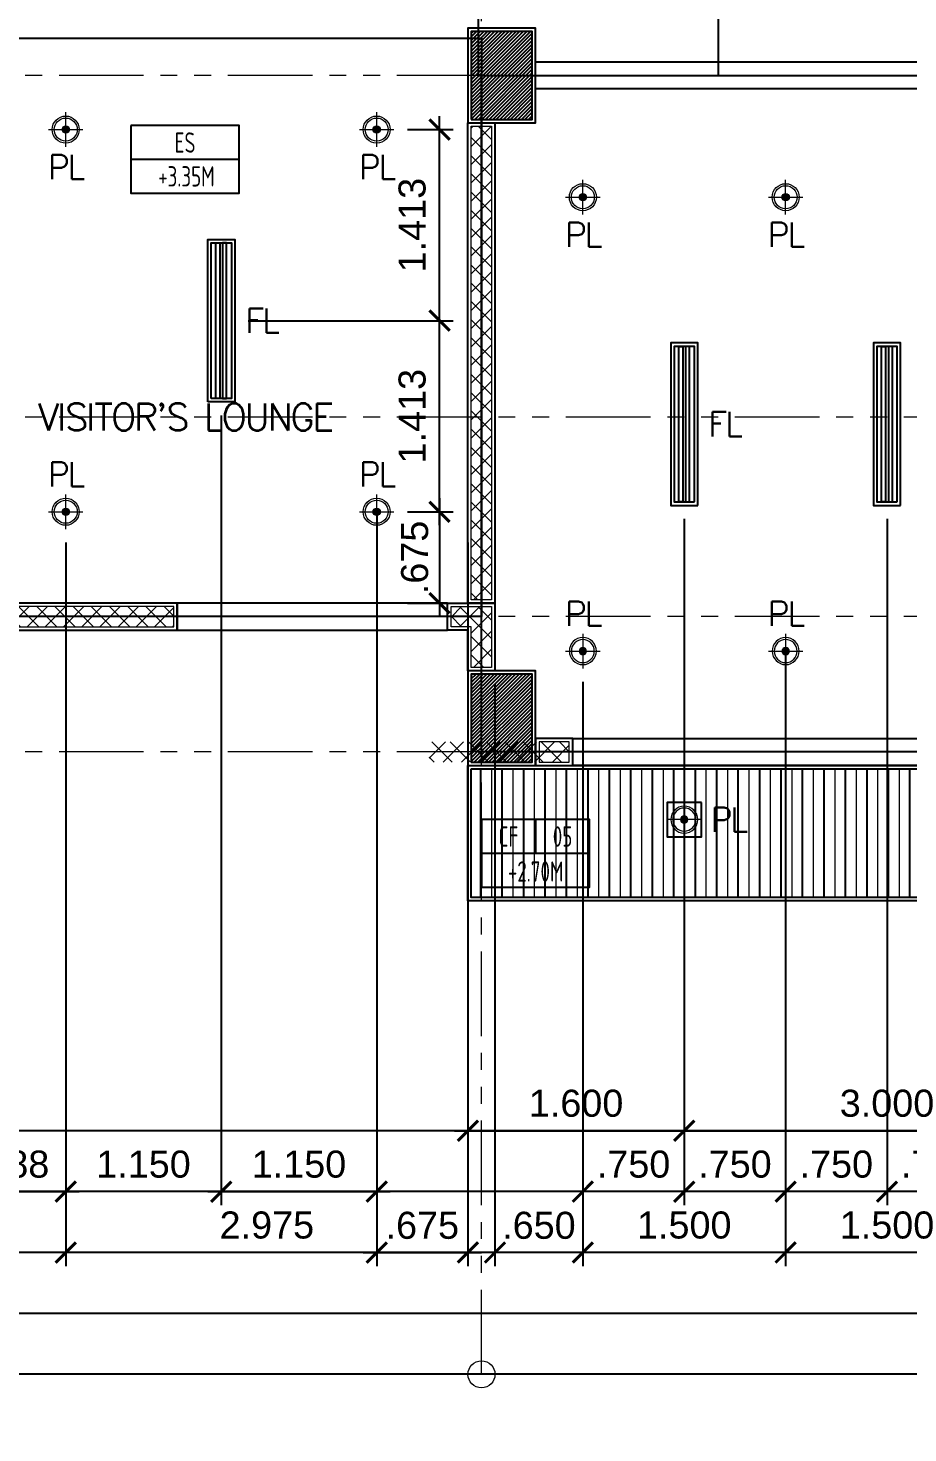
# Model space of a CAD drawing. Header units: metres. Extents: x -12400 to 1, y 0 to 106422.
# Drawn here: x -12114.47 to -12107.96, y 106331.7 to 106342.09 of the extents above; entities that cross this region are included whole.
import ezdxf
from ezdxf.enums import TextEntityAlignment as Align

# ---------------------------------------------------------------- set-up
doc = ezdxf.new("R2010")
doc.units = ezdxf.units.M
doc.header["$PDMODE"] = 35
doc.linetypes.add('PHANTOM2', pattern=[1.25, 0.625, -0.125, 0.125, -0.125, 0.125, -0.125])
for name, color, linetype, lineweight in [('A-DIM-100', 8, 'Continuous', 0), ('DIM 001', 251, 'Continuous', 13), ('FURN', 8, 'Continuous', 5), ('HATCH', 250, 'Continuous', 5), ('LAYOUT', 1, 'Continuous', 20), ('LF 001', 51, 'Continuous', 20)]:
    doc.layers.add(name, color=color, linetype=linetype, lineweight=lineweight)
for name, color, linetype in [('C-SCHED', 1, 'Continuous'), ('E_FIX_LIGHT1', 2, 'Continuous'), ('lighting', 1, 'Continuous'), ('stone', 15, 'Continuous'), ('txt', 2, 'Continuous'), ('WALL', 7, 'Continuous')]:
    doc.layers.add(name, color=color, linetype=linetype)
doc.layers.add('GUIDELINES', color=206, linetype='Continuous', plot=False)
doc.styles.add('architxt', font='architxt.shx', dxfattribs={"width": 0.8})
doc.styles.add('DIMTXT-100', font='arial.ttf')
doc.styles.add('swis721', font='swiss.ttf')
doc.styles.add('T.25', font='romans.shx', dxfattribs={"height": 0.2})
doc.dimstyles.new('D-100', dxfattribs={"dimtxt": 0.2, "dimasz": 0.15, "dimexe": 0.1, "dimexo": 0.1, "dimgap": 0.1, "dimtad": 1, "dimdec": 3, "dimzin": 4, "dimdsep": 46, "dimtxsty": 'DIMTXT-100', "dimblk": 'ARCHTICK', "dimcen": 0.2, "dimdle": 0.1, "dimclrd": 8, "dimclre": 8, "dimclrt": 2, "dimadec": 0, "dimazin": 1, "dimtfac": 1, "dimtdec": 3, "dimtofl": 0, "dimtmove": 2, "dimatfit": 3, "dimfxl": 1, "dimarcsym": 0})
doc.dimstyles.new('DIM 200', dxfattribs={"dimtxt": 200, "dimasz": 1, "dimexe": 0, "dimexo": 40, "dimgap": 50, "dimtad": 1, "dimtoh": 1, "dimdec": 0, "dimlfac": 2, "dimtxsty": 'swis721', "dimblk": 'CIR', "dimcen": 0, "dimclrd": 155, "dimclre": 155, "dimclrt": 4, "dimadec": 0, "dimazin": 0, "dimtfac": 1, "dimtdec": 0, "dimtix": 1, "dimtmove": 1, "dimatfit": 3, "dimldrblk": 'CIR', "dimfxl": 0, "dimarcsym": 0})

# ---------------------------------------------------------------- blocks, each defined once
blk = doc.blocks.new('CIR')
at = {"color": 4}
blk.add_circle((0, 0), 50, dxfattribs=at)
blk = doc.blocks.new('A$C1B753C5A')
at = {"layer": 'WALL'}
h = blk.add_hatch(dxfattribs=at)
h.set_pattern_fill('ANSI31', color=250, scale=0.15)
h.set_pattern_definition([(45, (-1494.388102653662, 303.0677240852394), (-0.01325825214724777, 0.01325825214724777), [])])
h.paths.add_polyline_path([(0.4750000000001364, 0.6749999999999545), (0.02500000000009089, 0.6749999999999545), (0.02500000000009095, 0.02499999999997721), (0.4750000000001364, 0.02499999999997721)])
at = {"color": 7}
blk.add_lwpolyline([(0, 0), (0.5000000000002274, 0), (0.5000000000002274, 0.6999999999999318), (0, 0.6999999999999318)], close=True, dxfattribs=at)
at = {"layer": 'stone', "color": 5}
blk.add_lwpolyline([(0.02500000000009095, 0.02499999999997726), (0.4750000000001364, 0.02499999999997726), (0.4750000000001364, 0.6749999999999545), (0.02500000000009095, 0.6749999999999545)], close=True, dxfattribs=at)
blk = doc.blocks.new('COLUMNS2F')
for p in [(-12146.05441529414, 106330.3999565114), (-12146.05441529414, 106325.6499565114)]:
    blk.add_blockref('A$C1B753C5A', p)
blk = doc.blocks.new('*U1967')
at = {"layer": 'HATCH'}
h = blk.add_hatch(dxfattribs=at)
h.set_pattern_fill('ANSI37', color=256, scale=0.03, angle=-180)
h.set_pattern_definition([(225, (2.462500000018339, 0), (0.06735192090801863, -0.06735192090801868), []), (314.9999999999999, (2.462500000018339, 0), (0.06735192090801868, 0.06735192090801861), [])])
h.paths.add_polyline_path([(0.02500000000873115, 0.1749999999883585), (0.02500000000873115, 0.02499999999417923), (3.525000000023796, 0.02499999999417923), (3.525000000023796, 0.1749999999883585)])
blk.add_lwpolyline([(0, 0.1999999999825377), (0, 0), (3.550000000017975, 0), (3.550000000017975, 0.1999999999825377)], close=True)
blk.add_lwpolyline([(0.02500000000873115, 0.1749999999883585), (0.02500000000873115, 0.02499999999417923), (3.525000000023796, 0.02499999999417923), (3.525000000023796, 0.1749999999883585)], close=True, dxfattribs=at)
blk = doc.blocks.new('*U1968')
at = {"layer": 'HATCH'}
h = blk.add_hatch(dxfattribs=at)
h.set_pattern_fill('ANSI37', color=256, scale=0.03, angle=-180)
h.set_pattern_definition([(225, (0.3124999999343305, 0), (0.06735192090801863, -0.06735192090801868), []), (314.9999999999999, (0.3124999999343305, 0), (0.06735192090801868, 0.06735192090801861), [])])
h.paths.add_polyline_path([(0.02500000000873115, 0.1749999999883585), (0.02500000000873115, 0.02499999999417923), (1.374999999939787, 0.02499999999417923), (1.374999999939787, 0.1749999999883585)])
blk.add_lwpolyline([(0, 0.1999999999825377), (0, 0), (1.399999999933967, 0), (1.399999999933967, 0.1999999999825377)], close=True)
blk.add_lwpolyline([(0.02500000000873115, 0.1749999999883585), (0.02500000000873115, 0.02499999999417923), (1.374999999939787, 0.02499999999417923), (1.374999999939787, 0.1749999999883585)], close=True, dxfattribs=at)
blk = doc.blocks.new('*U1962')
at = {"layer": 'HATCH'}
h = blk.add_hatch(dxfattribs=at)
h.set_pattern_fill('ANSI37', color=256, scale=0.03, angle=-180)
h.set_pattern_definition([(225, (-0.8132692456248353, 0), (0.06735192090801863, -0.06735192090801868), []), (314.9999999999999, (-0.8132692456248353, 0), (0.06735192090801868, 0.06735192090801861), [])])
h.paths.add_polyline_path([(-0.7882692456161041, 0.1749999999883585), (-0.7882692456161041, 0.02499999999417923), (0.2492307543806217, 0.02499999999417923), (0.2492307543806217, 0.1749999999883585)])
blk.add_lwpolyline([(0, 0.1999999999825377), (0, 0), (0.2742307543748009, 0), (0.2742307543748009, 0.1999999999825377)], close=True)
blk.add_lwpolyline([(0.02500000000873115, 0.1749999999883585), (0.02500000000873115, 0.02499999999417923), (0.2492307543806217, 0.02499999999417923), (0.2492307543806217, 0.1749999999883585)], close=True, dxfattribs=at)
blk = doc.blocks.new('A$C68b8fe4d')
at = {"layer": 'HATCH'}
h = blk.add_hatch(dxfattribs=at)
h.set_pattern_fill('ANSI37', color=256, scale=0.03)
h.set_pattern_definition([(45, (12161.35441529413, -106386.5702236537), (-0.06735192090801866, 0.06735192090801866), []), (135, (12161.35441529413, -106386.5702236537), (-0.06735192090801866, -0.06735192090801864), [])])
h.paths.add_polyline_path([(17.87499999993452, 2.024999999994179), (17.87499999993452, 2.17500000000291), (18.17500000000109, 2.175000000119326), (18.17500000000109, 1.724999999991269), (18.02499999998872, 1.724999999991269), (18.02499999998872, 2.025000000110595)])
at = {"color": 1}
for points in [[(18.5, 6.200000000011642), (22.35000000000036, 6.200000000011642), (22.35000000000036, 6.000000000029104), (18.5, 6.000000000029104)], [(17.84999999994034, 2.19999999999709), (15.84999999998945, 2.19999999999709), (15.84999999998945, 2.000000000043656), (17.84999999994034, 2.000000000043656)], [(18.77499999931206, 1.19999999999709), (21.97500000001128, 1.19999999999709), (21.97500000001128, 1.000000000014552), (18.77499999931206, 1.000000000014552)]]:
    blk.add_lwpolyline(points, close=True, dxfattribs=at)
blk.add_lwpolyline([(17.84999999994034, 2), (17.84999999994034, 2.19999999999709), (18.19999999999527, 2.200000000113505), (18.19999999999527, 1.69999999999709), (17.99999999999454, 1.69999999999709), (17.99999999999454, 2.000000000116415)], close=True)
at = {"layer": 'GUIDELINES'}
for points in [[(1.100000000000364, 19.59999999999127), (10.10000000000036, 19.59999999999127), (10.10000000000036, 18.89999999999418), (18.10000000000036, 18.89999999999418), (18.10000000000036, 19.59999999999127), (27.10000000000036, 19.59999999999127), (27.10000000000036, 1.099999999991269), (18.10000000000036, 1.099999999991269), (18.10000000000036, 2.100000000107684), (10.10000000000036, 2.100000000107684), (10.10000000000036, 1.099999999991269), (1.100000000000364, 1.099999999991269)], [(27.10000000000036, 10.62499999998545), (18.07500000000073, 10.62499999998545), (18.07500000000073, 6.099999999991269), (27.10000000000036, 6.099999999991269)], [(18.10000000000036, 2.100000000107684), (12.97500000002037, 2.100000000107684), (12.97500000002037, 6.374999999985448), (18.10000000000036, 6.374999999985448)], [(18.10000000000036, 6.099999999991269), (27.10000000000036, 6.099999999991269), (27.10000000000036, 1.099999999991269), (18.10000000000036, 1.099999999991269)]]:
    blk.add_lwpolyline(points, close=True, dxfattribs=at)
blk.add_lwpolyline([(19.85000000000036, 10.62499999998545), (19.85000000000036, 6.099999999991269)], dxfattribs=at)
at = {"layer": 'HATCH'}
blk.add_lwpolyline([(17.87499999993452, 2.024999999994179), (17.87499999993452, 2.17500000000291), (18.17500000000109, 2.175000000119326), (18.17500000000109, 1.724999999991269), (18.02499999998872, 1.724999999991269), (18.02499999998872, 2.025000000110595)], close=True, dxfattribs=at)
for name, p in [('COLUMNS2F', (12164.05441529414, -106324.6499565114)), ('*U1962', (18.50076924493806, 1.000000000014552))]:
    blk.add_blockref(name, p)
at = {"xscale": -1, "rotation": 270}
blk.add_blockref('*U1967', (18.00000000000909, 2.200000000113505), dxfattribs=at)
at = {"rotation": 180}
blk.add_blockref('*U1968', (15.84999999998945, 2.200000000026193), dxfattribs=at)
blk = doc.blocks.new('L1')
at = {"layer": 'LF 001', "lineweight": 20, "ltscale": 1500}
h = blk.add_hatch(color=256, dxfattribs=at)
edge = h.paths.add_edge_path()
edge.add_arc((1.13686837721616e-13, -1.13686837721616e-13), 0.0318958546358772, 0, 360)
at = {"layer": 'LF 001', "color": 76, "lineweight": 18, "ltscale": 1500}
for points in [[(1.13686837721616e-13, 0.1499999999997499), (1.13686837721616e-13, -0.1500000000000909)], [(-0.1499999999999773, -1.13686837721616e-13), (0.1500000000000909, -1.13686837721616e-13)]]:
    blk.add_lwpolyline(points, dxfattribs=at)
at = {"layer": 'LF 001', "ltscale": 1500}
blk.add_lwpolyline([(-0.09999999999990905, -1.13686837721616e-13, -1), (0.1000000000000227, -1.13686837721616e-13, -1)], format="xyb", close=True, dxfattribs=at)
at = {"layer": 'LF 001', "lineweight": 20, "ltscale": 1500}
blk.add_circle((1.13686837721616e-13, -1.13686837721616e-13), 0.0318958546358772, dxfattribs=at)
blk = doc.blocks.new('LO')
at = {"layer": 'LAYOUT', "xscale": 1000, "yscale": 1000, "zscale": 1000}
blk.add_blockref('L1', (0, 0), dxfattribs=at)
blk = doc.blocks.new('*U1960')
at = {"layer": 'LF 001', "ltscale": 1500}
blk.add_circle((0, -3.995415109869782e-14), 0.0998520709958535, dxfattribs=at)
at = {"layer": 'lighting', "xscale": 0.0008492979043710491, "yscale": 0.0008492979043710491, "zscale": 0.0008492979043710491}
blk.add_blockref('LO', (0, -3.995415109869782e-14), dxfattribs=at)
blk = doc.blocks.new('LEDPENDANTLT')
at = {"color": 1}
for points in [[(0, 0.1999999999970896), (1.200000000000728, 0.1999999999970896), (1.200000000000728, 0), (0, 0)], [(0.02499999999417923, 0.1750000000029104), (1.175000000006548, 0.1750000000029104), (1.175000000006548, 0.02499999999417923), (0.02499999999417923, 0.02499999999417923)]]:
    blk.add_lwpolyline(points, close=True, dxfattribs=at)
at = {"color": 2}
for points in [[(1.174999999995634, 0.1100000000005821), (0.02499999999417923, 0.1100000000005821), (0.02499999999417923, 0.1399999999994179), (1.174999999995634, 0.1399999999994179)], [(1.174999999995634, 0.09000000001105946), (0.02499999999417923, 0.09000000001105946), (0.02499999999417923, 0.06000000001222361), (1.174999999995634, 0.06000000001222361)]]:
    blk.add_lwpolyline(points, close=True, dxfattribs=at)
blk = doc.blocks.new('A$Cf8c814ff')
h = blk.add_hatch()
h.set_pattern_fill('ANSI31', color=8, scale=0.05, angle=45)
h.set_pattern_definition([(90, (12129.21296792572, -106290.2629166175), (-0.15875, 0), [])])
h.paths.add_polyline_path([(18.02499999999418, 0.9749999999912689), (27.18964466094076, 0.9749999999767169), (28.13964466095422, 0.02499999997962732), (18.02499999999418, 0.02499999997962732)])
at = {"color": 1}
blk.add_lwpolyline([(18, 0.9999999999854481), (27.19999999999709, 0.9999999999708962), (28.20000000000073, -1.455191522836685e-11), (18, -1.455191522836685e-11), (18, 0.9999999999854481)], dxfattribs=at)
at = {"color": 8}
for points in [[(18.02499999999418, 0.9750000000058208), (27.18964466094076, 0.9749999999912689), (28.13964466095422, 0.02499999999417923), (18.02499999999418, 0.02499999999417923)], [(18.02499999999418, 0.9749999999912689), (27.18964466094076, 0.9749999999767169), (28.13964466095422, 0.02499999997962732), (18.02499999999418, 0.02499999997962732)]]:
    blk.add_lwpolyline(points, close=True, dxfattribs=at)
at = {"color": 1}
blk.add_lwpolyline([(19.72739468565487, 0.7273946856148541), (19.47260531434222, 0.727394685629406), (19.47260531434222, 0.4726053143385798), (19.72739468565487, 0.4726053143240279)], close=True, dxfattribs=at)
at = {"rotation": 90}
blk.add_blockref('LEDPENDANTLT', (16.27500000000327, 3.687500000058208), dxfattribs=at)
at = {"xscale": -1, "rotation": 270}
for p in [(19.50000000001819, 2.922596180156688), (21.00000000001819, 2.92259618017124)]:
    blk.add_blockref('LEDPENDANTLT', p, dxfattribs=at)
at = {"layer": 'E_FIX_LIGHT1', "rotation": 90}
for p in [(15.02500000000146, 5.699999999982538), (17.325000000008, 5.699999999982538), (18.84999999999491, 5.200000000040745), (20.35000000001673, 5.200000000040745), (15.02500000000146, 2.875000000043656), (17.325000000008, 2.875000000043656)]:
    blk.add_blockref('*U1960', p, dxfattribs=at)
at = {"layer": 'E_FIX_LIGHT1'}
for p, xscale, rotation in [((18.84999999999491, 1.84519236034248), -1.000000000000001, 90), ((20.35000000001673, 1.84519236034248), -1.000000000000001, 90), ((19.59999999999854, 0.5999999999767169), -1, 270)]:
    blk.add_blockref('*U1960', p, dxfattribs=dict(at, xscale=xscale, rotation=rotation))
at = {"layer": 'txt', "color": 6, "linetype": 'Continuous', "char_height": 0.18, "attachment_point": 5, "style": 'T.25'}
for s, insert in [('{\\T0.9;PL}', (15.02500000000146, 5.422605314335669)), ('{\\T0.9;PL}', (17.325000000008, 5.422605314335669)), ('{\\T0.9;PL}', (18.84999999999491, 4.922605314393877)), ('{\\T0.9;PL}', (20.35000000001673, 4.922605314393877)), ('{\\T0.9;FL}', (16.475000000004, 4.287500000049477)), ('{\\T0.9;FL}', (19.90000000001601, 3.522596180147957)), ('{\\T0.9;PL}', (15.02500000000146, 3.152394685690524)), ('{\\T0.9;PL}', (17.325000000008, 3.152394685690524)), ('{\\T0.9;PL}', (18.84999999999491, 2.122587045989349)), ('{\\T0.9;PL}', (20.35000000001673, 2.122587045989349)), ('{\\T0.9;PL}', (19.9273946856556, 0.5999999999767169))]:
    blk.add_mtext_dynamic_manual_height_columns(s, width=0.6453045245441018, gutter_width=0.001, heights=[0], dxfattribs=dict(at, insert=insert))
blk = doc.blocks.new('_ArchTick')
at = {"color": 0, "linetype": 'ByBlock', "const_width": 0.15}
blk.add_lwpolyline([(-0.5, -0.5), (0.5, 0.5)], dxfattribs=at)
blk = doc.blocks.new('*D951')
at = {"layer": 'DEFPOINTS', "color": 0, "transparency": 16777216}
for p in [(-12108.8629679257, 106337.3543371179), (-12107.3629679257, 106337.3543371179), (-12108.8629679257, 106333.0365394432)]:
    blk.add_point(p, dxfattribs=at)
at = {"layer": 'DIM 001', "color": 8, "lineweight": -2, "transparency": 16777216}
for p, q in [((-12108.8629679257, 106337.2543371179), (-12108.8629679257, 106332.9365394432)), ((-12107.3629679257, 106337.2543371179), (-12107.3629679257, 106332.9365394432)), ((-12107.2629679257, 106333.0365394432), (-12108.9629679257, 106333.0365394432))]:
    blk.add_line(p, q, dxfattribs=at)
at = {"layer": 'DIM 001', "color": 8, "lineweight": -2, "transparency": 16777216, "xscale": 0.15, "yscale": 0.15, "zscale": 0.15, "rotation": 180}
blk.add_blockref('_ArchTick', (-12108.8629679257, 106333.0365394432), dxfattribs=at)
at = {"layer": 'DIM 001', "color": 8, "lineweight": -2, "transparency": 16777216, "xscale": 0.15, "yscale": 0.15, "zscale": 0.15}
blk.add_blockref('_ArchTick', (-12107.3629679257, 106333.0365394432), dxfattribs=at)
at = {"layer": 'DIM 001', "color": 2, "transparency": 16777216, "insert": (-12108.1129679257, 106333.2386540407), "char_height": 0.2, "attachment_point": 5, "style": 'DIMTXT-100'}
blk.add_mtext('1.500', dxfattribs=at)
blk = doc.blocks.new('*D952')
at = {"layer": 'DEFPOINTS', "color": 0, "transparency": 16777216}
for p in [(-12110.36296792572, 106337.3543371179), (-12108.8629679257, 106337.3543371179), (-12110.36296792572, 106333.0365394432)]:
    blk.add_point(p, dxfattribs=at)
at = {"layer": 'DIM 001', "color": 8, "lineweight": -2, "transparency": 16777216}
for p, q in [((-12110.36296792572, 106337.2543371179), (-12110.36296792572, 106332.9365394432)), ((-12108.8629679257, 106337.2543371179), (-12108.8629679257, 106332.9365394432)), ((-12108.7629679257, 106333.0365394432), (-12110.46296792572, 106333.0365394432))]:
    blk.add_line(p, q, dxfattribs=at)
at = {"layer": 'DIM 001', "color": 8, "lineweight": -2, "transparency": 16777216, "xscale": 0.15, "yscale": 0.15, "zscale": 0.15, "rotation": 180}
blk.add_blockref('_ArchTick', (-12110.36296792572, 106333.0365394432), dxfattribs=at)
at = {"layer": 'DIM 001', "color": 8, "lineweight": -2, "transparency": 16777216, "xscale": 0.15, "yscale": 0.15, "zscale": 0.15}
blk.add_blockref('_ArchTick', (-12108.8629679257, 106333.0365394432), dxfattribs=at)
at = {"layer": 'DIM 001', "color": 2, "transparency": 16777216, "insert": (-12109.61296792571, 106333.2386540407), "char_height": 0.2, "attachment_point": 5, "style": 'DIMTXT-100'}
blk.add_mtext('1.500', dxfattribs=at)
blk = doc.blocks.new('*D1013')
at = {"layer": 'DEFPOINTS', "color": 0, "transparency": 16777216}
for p in [(-12111.01296792572, 106337.3365394432), (-12110.36296792572, 106337.3543371179), (-12111.01296792572, 106333.0365394432)]:
    blk.add_point(p, dxfattribs=at)
at = {"layer": 'DIM 001', "color": 8, "lineweight": -2, "transparency": 16777216}
for p, q in [((-12111.01296792572, 106337.2365394432), (-12111.01296792572, 106332.9365394432)), ((-12110.36296792572, 106337.2543371179), (-12110.36296792572, 106332.9365394432)), ((-12110.26296792572, 106333.0365394432), (-12111.11296792572, 106333.0365394432))]:
    blk.add_line(p, q, dxfattribs=at)
at = {"layer": 'DIM 001', "color": 8, "lineweight": -2, "transparency": 16777216, "xscale": 0.15, "yscale": 0.15, "zscale": 0.15, "rotation": 180}
blk.add_blockref('_ArchTick', (-12111.01296792572, 106333.0365394432), dxfattribs=at)
at = {"layer": 'DIM 001', "color": 8, "lineweight": -2, "transparency": 16777216, "xscale": 0.15, "yscale": 0.15, "zscale": 0.15}
blk.add_blockref('_ArchTick', (-12110.36296792572, 106333.0365394432), dxfattribs=at)
at = {"layer": 'DIM 001', "color": 2, "transparency": 16777216, "insert": (-12110.68796792572, 106333.2365394432), "char_height": 0.2, "attachment_point": 5, "style": 'DIMTXT-100'}
blk.add_mtext('.650', dxfattribs=at)
blk = doc.blocks.new('*D959')
at = {"layer": 'DEFPOINTS', "color": 0, "transparency": 16777216}
for p in [(-12108.1129679257, 106338.5591356234), (-12107.3629679257, 106337.6091264892), (-12108.1129679257, 106333.4865394432)]:
    blk.add_point(p, dxfattribs=at)
at = {"layer": 'DIM 001', "color": 8, "lineweight": -2, "transparency": 16777216}
for p, q in [((-12108.1129679257, 106338.4591356234), (-12108.1129679257, 106333.3865394432)), ((-12107.3629679257, 106337.5091264892), (-12107.3629679257, 106333.3865394432)), ((-12107.2629679257, 106333.4865394432), (-12108.2129679257, 106333.4865394432))]:
    blk.add_line(p, q, dxfattribs=at)
at = {"layer": 'DIM 001', "color": 8, "lineweight": -2, "transparency": 16777216, "xscale": 0.15, "yscale": 0.15, "zscale": 0.15, "rotation": 180}
blk.add_blockref('_ArchTick', (-12108.1129679257, 106333.4865394432), dxfattribs=at)
at = {"layer": 'DIM 001', "color": 8, "lineweight": -2, "transparency": 16777216, "xscale": 0.15, "yscale": 0.15, "zscale": 0.15}
blk.add_blockref('_ArchTick', (-12107.3629679257, 106333.4865394432), dxfattribs=at)
at = {"layer": 'DIM 001', "color": 2, "transparency": 16777216, "insert": (-12107.7379679257, 106333.6886540407), "char_height": 0.2, "attachment_point": 5, "style": 'DIMTXT-100'}
blk.add_mtext('.750', dxfattribs=at)
blk = doc.blocks.new('*D960')
at = {"layer": 'DEFPOINTS', "color": 0, "transparency": 16777216}
for p in [(-12108.1129679257, 106338.5591356234), (-12108.8629679257, 106337.3543371179), (-12108.8629679257, 106333.4865394432)]:
    blk.add_point(p, dxfattribs=at)
at = {"layer": 'DIM 001', "color": 8, "lineweight": -2, "transparency": 16777216}
for p, q in [((-12108.1129679257, 106338.4591356234), (-12108.1129679257, 106333.3865394432)), ((-12108.8629679257, 106337.2543371179), (-12108.8629679257, 106333.3865394432)), ((-12108.0129679257, 106333.4865394432), (-12108.9629679257, 106333.4865394432))]:
    blk.add_line(p, q, dxfattribs=at)
at = {"layer": 'DIM 001', "color": 8, "lineweight": -2, "transparency": 16777216, "xscale": 0.15, "yscale": 0.15, "zscale": 0.15, "rotation": 180}
blk.add_blockref('_ArchTick', (-12108.8629679257, 106333.4865394432), dxfattribs=at)
at = {"layer": 'DIM 001', "color": 8, "lineweight": -2, "transparency": 16777216, "xscale": 0.15, "yscale": 0.15, "zscale": 0.15}
blk.add_blockref('_ArchTick', (-12108.1129679257, 106333.4865394432), dxfattribs=at)
at = {"layer": 'DIM 001', "color": 2, "transparency": 16777216, "insert": (-12108.4879679257, 106333.6886540407), "char_height": 0.2, "attachment_point": 5, "style": 'DIMTXT-100'}
blk.add_mtext('.750', dxfattribs=at)
blk = doc.blocks.new('*D961')
at = {"layer": 'DEFPOINTS', "color": 0, "transparency": 16777216}
for p in [(-12109.6129679257, 106338.5591356234), (-12108.8629679257, 106337.6091264892), (-12109.6129679257, 106333.4865394432)]:
    blk.add_point(p, dxfattribs=at)
at = {"layer": 'DIM 001', "color": 8, "lineweight": -2, "transparency": 16777216}
for p, q in [((-12109.6129679257, 106338.4591356234), (-12109.6129679257, 106333.3865394432)), ((-12108.8629679257, 106337.5091264892), (-12108.8629679257, 106333.3865394432)), ((-12108.7629679257, 106333.4865394432), (-12109.7129679257, 106333.4865394432))]:
    blk.add_line(p, q, dxfattribs=at)
at = {"layer": 'DIM 001', "color": 8, "lineweight": -2, "transparency": 16777216, "xscale": 0.15, "yscale": 0.15, "zscale": 0.15, "rotation": 180}
blk.add_blockref('_ArchTick', (-12109.6129679257, 106333.4865394432), dxfattribs=at)
at = {"layer": 'DIM 001', "color": 8, "lineweight": -2, "transparency": 16777216, "xscale": 0.15, "yscale": 0.15, "zscale": 0.15}
blk.add_blockref('_ArchTick', (-12108.8629679257, 106333.4865394432), dxfattribs=at)
at = {"layer": 'DIM 001', "color": 2, "transparency": 16777216, "insert": (-12109.2379679257, 106333.6886540407), "char_height": 0.2, "attachment_point": 5, "style": 'DIMTXT-100'}
blk.add_mtext('.750', dxfattribs=at)
blk = doc.blocks.new('*D962')
at = {"layer": 'DEFPOINTS', "color": 0, "transparency": 16777216}
for p in [(-12109.6129679257, 106338.5591356234), (-12110.3629679257, 106337.3543371179), (-12110.3629679257, 106333.4865394432)]:
    blk.add_point(p, dxfattribs=at)
at = {"layer": 'DIM 001', "color": 8, "lineweight": -2, "transparency": 16777216}
for p, q in [((-12109.6129679257, 106338.4591356234), (-12109.6129679257, 106333.3865394432)), ((-12110.3629679257, 106337.2543371179), (-12110.3629679257, 106333.3865394432)), ((-12109.5129679257, 106333.4865394432), (-12110.4629679257, 106333.4865394432))]:
    blk.add_line(p, q, dxfattribs=at)
at = {"layer": 'DIM 001', "color": 8, "lineweight": -2, "transparency": 16777216, "xscale": 0.15, "yscale": 0.15, "zscale": 0.15, "rotation": 180}
blk.add_blockref('_ArchTick', (-12110.3629679257, 106333.4865394432), dxfattribs=at)
at = {"layer": 'DIM 001', "color": 8, "lineweight": -2, "transparency": 16777216, "xscale": 0.15, "yscale": 0.15, "zscale": 0.15}
blk.add_blockref('_ArchTick', (-12109.6129679257, 106333.4865394432), dxfattribs=at)
at = {"layer": 'DIM 001', "color": 2, "transparency": 16777216, "insert": (-12109.9879679257, 106333.6886540407), "char_height": 0.2, "attachment_point": 5, "style": 'DIMTXT-100'}
blk.add_mtext('.750', dxfattribs=at)
blk = doc.blocks.new('*D963')
at = {"layer": 'DEFPOINTS', "color": 0, "transparency": 16777216}
for p in [(-12111.88796792571, 106338.3841447576), (-12111.21296792571, 106338.3841447576), (-12111.21296792571, 106333.0365394432)]:
    blk.add_point(p, dxfattribs=at)
at = {"layer": 'DIM 001', "color": 8, "lineweight": -2, "transparency": 16777216}
for p, q in [((-12111.88796792571, 106338.2841447576), (-12111.88796792571, 106332.9365394432)), ((-12111.21296792571, 106338.2841447576), (-12111.21296792571, 106332.9365394432)), ((-12111.98796792571, 106333.0365394432), (-12111.11296792571, 106333.0365394432))]:
    blk.add_line(p, q, dxfattribs=at)
at = {"layer": 'DIM 001', "color": 8, "lineweight": -2, "transparency": 16777216, "xscale": 0.15, "yscale": 0.15, "zscale": 0.15, "rotation": 180}
blk.add_blockref('_ArchTick', (-12111.88796792571, 106333.0365394432), dxfattribs=at)
at = {"layer": 'DIM 001', "color": 8, "lineweight": -2, "transparency": 16777216, "xscale": 0.15, "yscale": 0.15, "zscale": 0.15}
blk.add_blockref('_ArchTick', (-12111.21296792571, 106333.0365394432), dxfattribs=at)
at = {"layer": 'DIM 001', "color": 2, "transparency": 16777216, "insert": (-12111.55046792571, 106333.2365394432), "char_height": 0.2, "attachment_point": 5, "style": 'DIMTXT-100'}
blk.add_mtext('.675', dxfattribs=at)
blk = doc.blocks.new('*D1014')
at = {"layer": 'DEFPOINTS', "color": 0, "transparency": 16777216}
for p in [(-12114.18796792571, 106338.3841447576), (-12111.21296792571, 106338.3841447576), (-12114.18796792571, 106333.0365394432)]:
    blk.add_point(p, dxfattribs=at)
at = {"layer": 'DIM 001', "color": 8, "lineweight": -2, "transparency": 16777216}
for p, q in [((-12114.18796792571, 106338.2841447576), (-12114.18796792571, 106332.9365394432)), ((-12111.21296792571, 106338.2841447576), (-12111.21296792571, 106332.9365394432)), ((-12111.11296792571, 106333.0365394432), (-12114.28796792571, 106333.0365394432))]:
    blk.add_line(p, q, dxfattribs=at)
at = {"layer": 'DIM 001', "color": 8, "lineweight": -2, "transparency": 16777216, "xscale": 0.15, "yscale": 0.15, "zscale": 0.15, "rotation": 180}
blk.add_blockref('_ArchTick', (-12114.18796792571, 106333.0365394432), dxfattribs=at)
at = {"layer": 'DIM 001', "color": 8, "lineweight": -2, "transparency": 16777216, "xscale": 0.15, "yscale": 0.15, "zscale": 0.15}
blk.add_blockref('_ArchTick', (-12111.21296792571, 106333.0365394432), dxfattribs=at)
at = {"layer": 'DIM 001', "color": 2, "transparency": 16777216, "insert": (-12112.70046792571, 106333.2386540407), "char_height": 0.2, "attachment_point": 5, "style": 'DIMTXT-100'}
blk.add_mtext('2.975', dxfattribs=at)
blk = doc.blocks.new('*D964')
at = {"layer": 'DEFPOINTS', "color": 0, "transparency": 16777216}
for p in [(-12115.76296792572, 106338.3841447576), (-12114.18796792571, 106338.3841447576), (-12115.76296792572, 106333.0365394432)]:
    blk.add_point(p, dxfattribs=at)
at = {"layer": 'DIM 001', "color": 8, "lineweight": -2, "transparency": 16777216}
for p, q in [((-12115.76296792572, 106338.2841447576), (-12115.76296792572, 106332.9365394432)), ((-12114.18796792571, 106338.2841447576), (-12114.18796792571, 106332.9365394432)), ((-12114.08796792571, 106333.0365394432), (-12115.86296792572, 106333.0365394432))]:
    blk.add_line(p, q, dxfattribs=at)
at = {"layer": 'DIM 001', "color": 8, "lineweight": -2, "transparency": 16777216, "xscale": 0.15, "yscale": 0.15, "zscale": 0.15, "rotation": 180}
blk.add_blockref('_ArchTick', (-12115.76296792572, 106333.0365394432), dxfattribs=at)
at = {"layer": 'DIM 001', "color": 8, "lineweight": -2, "transparency": 16777216, "xscale": 0.15, "yscale": 0.15, "zscale": 0.15}
blk.add_blockref('_ArchTick', (-12114.18796792571, 106333.0365394432), dxfattribs=at)
at = {"layer": 'DIM 001', "color": 2, "transparency": 16777216, "insert": (-12114.97546792571, 106333.2386540407), "char_height": 0.2, "attachment_point": 5, "style": 'DIMTXT-100'}
blk.add_mtext('1.575', dxfattribs=at)
blk = doc.blocks.new('*D965')
at = {"layer": 'DEFPOINTS', "color": 0, "transparency": 16777216}
for p in [(-12113.03796792571, 106339.3240394432), (-12111.88796792571, 106338.6389341289), (-12111.88796792571, 106333.4865394432)]:
    blk.add_point(p, dxfattribs=at)
at = {"layer": 'DIM 001', "color": 8, "lineweight": -2, "transparency": 16777216}
for p, q in [((-12113.03796792571, 106339.2240394432), (-12113.03796792571, 106333.3865394432)), ((-12111.88796792571, 106338.5389341289), (-12111.88796792571, 106333.3865394432)), ((-12113.13796792571, 106333.4865394432), (-12111.78796792571, 106333.4865394432))]:
    blk.add_line(p, q, dxfattribs=at)
at = {"layer": 'DIM 001', "color": 8, "lineweight": -2, "transparency": 16777216, "xscale": 0.15, "yscale": 0.15, "zscale": 0.15, "rotation": 180}
blk.add_blockref('_ArchTick', (-12113.03796792571, 106333.4865394432), dxfattribs=at)
at = {"layer": 'DIM 001', "color": 8, "lineweight": -2, "transparency": 16777216, "xscale": 0.15, "yscale": 0.15, "zscale": 0.15}
blk.add_blockref('_ArchTick', (-12111.88796792571, 106333.4865394432), dxfattribs=at)
at = {"layer": 'DIM 001', "color": 2, "transparency": 16777216, "insert": (-12112.46296792571, 106333.6886540407), "char_height": 0.2, "attachment_point": 5, "style": 'DIMTXT-100'}
blk.add_mtext('1.150', dxfattribs=at)
blk = doc.blocks.new('*D966')
at = {"layer": 'DEFPOINTS', "color": 0, "transparency": 16777216}
for p in [(-12113.03796792571, 106339.3240394432), (-12114.18796792571, 106338.3841447576), (-12114.18796792571, 106333.4865394432)]:
    blk.add_point(p, dxfattribs=at)
at = {"layer": 'DIM 001', "color": 8, "lineweight": -2, "transparency": 16777216}
for p, q in [((-12113.03796792571, 106339.2240394432), (-12113.03796792571, 106333.3865394432)), ((-12114.18796792571, 106338.2841447576), (-12114.18796792571, 106333.3865394432)), ((-12112.93796792571, 106333.4865394432), (-12114.28796792571, 106333.4865394432))]:
    blk.add_line(p, q, dxfattribs=at)
at = {"layer": 'DIM 001', "color": 8, "lineweight": -2, "transparency": 16777216, "xscale": 0.15, "yscale": 0.15, "zscale": 0.15, "rotation": 180}
blk.add_blockref('_ArchTick', (-12114.18796792571, 106333.4865394432), dxfattribs=at)
at = {"layer": 'DIM 001', "color": 8, "lineweight": -2, "transparency": 16777216, "xscale": 0.15, "yscale": 0.15, "zscale": 0.15}
blk.add_blockref('_ArchTick', (-12113.03796792571, 106333.4865394432), dxfattribs=at)
at = {"layer": 'DIM 001', "color": 2, "transparency": 16777216, "insert": (-12113.61296792571, 106333.6886540407), "char_height": 0.2, "attachment_point": 5, "style": 'DIMTXT-100'}
blk.add_mtext('1.150', dxfattribs=at)
blk = doc.blocks.new('*D968')
at = {"layer": 'DEFPOINTS', "color": 0, "transparency": 16777216}
for p in [(-12114.97546792571, 106339.3240394432), (-12114.18796792571, 106338.3841447576), (-12114.18796792571, 106333.4865394432)]:
    blk.add_point(p, dxfattribs=at)
at = {"layer": 'DIM 001', "color": 8, "lineweight": -2, "transparency": 16777216}
for p, q in [((-12114.97546792571, 106339.2240394432), (-12114.97546792571, 106333.3865394432)), ((-12114.18796792571, 106338.2841447576), (-12114.18796792571, 106333.3865394432)), ((-12115.07546792572, 106333.4865394432), (-12114.08796792571, 106333.4865394432))]:
    blk.add_line(p, q, dxfattribs=at)
at = {"layer": 'DIM 001', "color": 8, "lineweight": -2, "transparency": 16777216, "xscale": 0.15, "yscale": 0.15, "zscale": 0.15, "rotation": 180}
blk.add_blockref('_ArchTick', (-12114.97546792571, 106333.4865394432), dxfattribs=at)
at = {"layer": 'DIM 001', "color": 8, "lineweight": -2, "transparency": 16777216, "xscale": 0.15, "yscale": 0.15, "zscale": 0.15}
blk.add_blockref('_ArchTick', (-12114.18796792571, 106333.4865394432), dxfattribs=at)
at = {"layer": 'DIM 001', "color": 2, "transparency": 16777216, "insert": (-12114.58171792571, 106333.6886540407), "char_height": 0.2, "attachment_point": 5, "style": 'DIMTXT-100'}
blk.add_mtext('.788', dxfattribs=at)
blk = doc.blocks.new('*D979')
at = {"layer": 'DEFPOINTS', "color": 0, "transparency": 16777216}
for p in [(-12112.93796792572, 106339.9240394433), (-12111.42287128903, 106339.9240394433), (-12111.76057324006, 106338.5115394433)]:
    blk.add_point(p, dxfattribs=at)
at = {"layer": 'DIM 001', "color": 8, "lineweight": -2, "transparency": 16777216}
for p, q in [((-12111.42287128903, 106338.4115394433), (-12111.42287128903, 106340.0240394433)), ((-12112.83796792572, 106339.9240394433), (-12111.32287128902, 106339.9240394433)), ((-12111.66057324005, 106338.5115394433), (-12111.32287128902, 106338.5115394433))]:
    blk.add_line(p, q, dxfattribs=at)
at = {"layer": 'DIM 001', "color": 8, "lineweight": -2, "transparency": 16777216, "xscale": 0.15, "yscale": 0.15, "zscale": 0.15}
for p, rotation in [((-12111.42287128903, 106339.9240394433), 90), ((-12111.42287128903, 106338.5115394433), 270)]:
    blk.add_blockref('_ArchTick', p, dxfattribs=dict(at, rotation=rotation))
at = {"layer": 'DIM 001', "color": 2, "transparency": 16777216, "insert": (-12111.62505409936, 106339.2177894433), "char_height": 0.2, "attachment_point": 5, "rotation": 90, "style": 'DIMTXT-100'}
blk.add_mtext('1.413', dxfattribs=at)
blk = doc.blocks.new('*D980')
at = {"layer": 'DEFPOINTS', "color": 0, "transparency": 16777216}
for p in [(-12111.76057324006, 106341.3365394432), (-12111.42287128904, 106341.3365394432), (-12112.93796792572, 106339.9240394433)]:
    blk.add_point(p, dxfattribs=at)
at = {"layer": 'DIM 001', "color": 8, "lineweight": -2, "transparency": 16777216}
for p, q in [((-12111.42287128904, 106339.8240394433), (-12111.42287128904, 106341.4365394432)), ((-12111.66057324005, 106341.3365394432), (-12111.32287128904, 106341.3365394432)), ((-12112.83796792572, 106339.9240394433), (-12111.32287128904, 106339.9240394433))]:
    blk.add_line(p, q, dxfattribs=at)
at = {"layer": 'DIM 001', "color": 8, "lineweight": -2, "transparency": 16777216, "xscale": 0.15, "yscale": 0.15, "zscale": 0.15}
for p, rotation in [((-12111.42287128904, 106341.3365394432), 90), ((-12111.42287128904, 106339.9240394433), 270)]:
    blk.add_blockref('_ArchTick', p, dxfattribs=dict(at, rotation=rotation))
at = {"layer": 'DIM 001', "color": 2, "transparency": 16777216, "insert": (-12111.62505409937, 106340.6302894432), "char_height": 0.2, "attachment_point": 5, "rotation": 90, "style": 'DIMTXT-100'}
blk.add_mtext('1.413', dxfattribs=at)
blk = doc.blocks.new('*D1017')
at = {"layer": 'DEFPOINTS', "color": 0, "transparency": 16777216}
for p in [(-12111.76057324006, 106338.5115394433), (-12111.76057324006, 106337.8365394432), (-12111.42287128903, 106337.8365394432)]:
    blk.add_point(p, dxfattribs=at)
at = {"layer": 'DIM 001', "color": 8, "lineweight": -2, "transparency": 16777216}
for p, q in [((-12111.42287128903, 106338.6115394433), (-12111.42287128903, 106337.7365394432)), ((-12111.66057324005, 106338.5115394433), (-12111.32287128903, 106338.5115394433)), ((-12111.66057324005, 106337.8365394432), (-12111.32287128903, 106337.8365394432))]:
    blk.add_line(p, q, dxfattribs=at)
at = {"layer": 'DIM 001', "color": 8, "lineweight": -2, "transparency": 16777216, "xscale": 0.15, "yscale": 0.15, "zscale": 0.15}
for p, rotation in [((-12111.42287128903, 106338.5115394433), 90), ((-12111.42287128903, 106337.8365394432), 270)]:
    blk.add_blockref('_ArchTick', p, dxfattribs=dict(at, rotation=rotation))
at = {"layer": 'DIM 001', "color": 2, "transparency": 16777216, "insert": (-12111.6062761872, 106338.1740394432), "char_height": 0.2, "attachment_point": 5, "rotation": 90, "style": 'DIMTXT-100'}
blk.add_mtext('.675', dxfattribs=at)
blk = doc.blocks.new('*D815')
at = {"layer": 'DEFPOINTS', "color": 0, "transparency": 16777216}
for p in [(-12109.61296792572, 106336.1091447575), (-12111.21296792572, 106335.6365394432), (-12109.61296792572, 106333.9365394432)]:
    blk.add_point(p, dxfattribs=at)
at = {"layer": 'DIM 001', "color": 8, "lineweight": -2, "transparency": 16777216}
for p, q in [((-12109.61296792572, 106336.0091447575), (-12109.61296792572, 106333.8365394432)), ((-12111.21296792572, 106335.5365394432), (-12111.21296792572, 106333.8365394432)), ((-12111.31296792572, 106333.9365394432), (-12109.51296792572, 106333.9365394432))]:
    blk.add_line(p, q, dxfattribs=at)
at = {"layer": 'DIM 001', "color": 8, "lineweight": -2, "transparency": 16777216, "xscale": 0.15, "yscale": 0.15, "zscale": 0.15, "rotation": 180}
blk.add_blockref('_ArchTick', (-12111.21296792572, 106333.9365394432), dxfattribs=at)
at = {"layer": 'DIM 001', "color": 8, "lineweight": -2, "transparency": 16777216, "xscale": 0.15, "yscale": 0.15, "zscale": 0.15}
blk.add_blockref('_ArchTick', (-12109.61296792572, 106333.9365394432), dxfattribs=at)
at = {"layer": 'DIM 001', "color": 2, "transparency": 16777216, "insert": (-12110.41296792572, 106334.1386540407), "char_height": 0.2, "attachment_point": 5, "style": 'DIMTXT-100'}
blk.add_mtext('1.600', dxfattribs=at)
blk = doc.blocks.new('*D816')
at = {"layer": 'DEFPOINTS', "color": 0, "transparency": 16777216}
for p in [(-12109.61296792572, 106336.1091447575), (-12106.61296792572, 106336.1091447575), (-12106.61296792572, 106333.9365394432)]:
    blk.add_point(p, dxfattribs=at)
at = {"layer": 'DIM 001', "color": 8, "lineweight": -2, "transparency": 16777216}
for p, q in [((-12109.61296792572, 106336.0091447575), (-12109.61296792572, 106333.8365394432)), ((-12106.61296792572, 106336.0091447575), (-12106.61296792572, 106333.8365394432)), ((-12109.71296792572, 106333.9365394432), (-12106.51296792572, 106333.9365394432))]:
    blk.add_line(p, q, dxfattribs=at)
at = {"layer": 'DIM 001', "color": 8, "lineweight": -2, "transparency": 16777216, "xscale": 0.15, "yscale": 0.15, "zscale": 0.15, "rotation": 180}
blk.add_blockref('_ArchTick', (-12109.61296792572, 106333.9365394432), dxfattribs=at)
at = {"layer": 'DIM 001', "color": 8, "lineweight": -2, "transparency": 16777216, "xscale": 0.15, "yscale": 0.15, "zscale": 0.15}
blk.add_blockref('_ArchTick', (-12106.61296792572, 106333.9365394432), dxfattribs=at)
at = {"layer": 'DIM 001', "color": 2, "transparency": 16777216, "insert": (-12108.11296792572, 106334.1387222536), "char_height": 0.2, "attachment_point": 5, "style": 'DIMTXT-100'}
blk.add_mtext('3.000', dxfattribs=at)
blk = doc.blocks.new('*D1524')
at = {"layer": 'DEFPOINTS', "color": 0, "transparency": 16777216}
for p in [(-12298.64187663414, 106345.9544916112), (-12298.64187663414, 106345.9544916112), (0.5999999999949068, 0.07500000001164153)]:
    blk.add_point(p, dxfattribs=at)
at = {"layer": 'DIM 001', "color": 8, "lineweight": -2, "transparency": 16777216}
for p, q in [((0.5999999999949068, 0.1750000000116415), (0.6000000000014186, 106346.0544916112)), ((0.7000000000014186, 106345.9544916112), (-12298.74187663415, 106345.9544916112))]:
    blk.add_line(p, q, dxfattribs=at)
at = {"layer": 'DIM 001', "color": 8, "lineweight": -2, "transparency": 16777216, "xscale": 0.15, "yscale": 0.15, "zscale": 0.15, "rotation": 180}
blk.add_blockref('_ArchTick', (-12298.64187663414, 106345.9544916112), dxfattribs=at)
at = {"layer": 'DIM 001', "color": 8, "lineweight": -2, "transparency": 16777216, "xscale": 0.15, "yscale": 0.15, "zscale": 0.15}
blk.add_blockref('_ArchTick', (0.6000000000014186, 106345.9544916112), dxfattribs=at)
at = {"layer": 'DIM 001', "color": 2, "transparency": 16777216, "insert": (-6149.020938317071, 106346.1566062088), "char_height": 0.2, "attachment_point": 5, "style": 'DIMTXT-100'}
blk.add_mtext('12299.242', dxfattribs=at)
blk = doc.blocks.new('GRID1')
at = {"color": 6, "linetype": 'PHANTOM2'}
for points in [[(-12143.25441529414, 106384.7702236537), (-12143.25441529414, 106412.5702236537)], [(-12130.75441529413, 106394.3702236537), (-12163.75441529414, 106394.3702236537)], [(-12130.75441529413, 106391.8452236537), (-12163.75441529414, 106391.8452236537)], [(-12130.7544152941, 106390.3702236538), (-12163.75441529411, 106390.3702236538)], [(-12130.75441529413, 106389.3702236537), (-12163.75441529414, 106389.3702236537)]]:
    blk.add_leader(points, dimstyle='DIM 200', override={"dimasz": 0.002, "dimgap": 60, "dimtad": 0}, dxfattribs=at)

msp = doc.modelspace()

# ---------------------------------------------------------------- hatches: boundary and pattern name
at = {"layer": 'HATCH'}
h = msp.add_hatch(dxfattribs=at)
h.set_pattern_fill('ANSI31', color=8, scale=0.05, angle=45)
h.set_pattern_definition([(90, (0, 45.37362282571848), (-0.15875, 0), [])])
h.paths.add_polyline_path([(-12111.18796792572, 106336.6115394432), (-12102.02332326478, 106336.6115394432), (-12101.07332326476, 106335.6615394432), (-12111.18796792572, 106335.6615394432)])

# ---------------------------------------------------------------- linework, layer by layer
at = {"color": 1}
msp.add_lwpolyline([(-12111.21296792572, 106336.6365394432), (-12102.01296792572, 106336.6365394431), (-12101.01296792572, 106335.6365394432), (-12111.21296792572, 106335.6365394432), (-12111.21296792572, 106336.6365394432)], dxfattribs=at)
at = {"color": 8}
msp.add_lwpolyline([(-12111.18796792572, 106336.6115394432), (-12102.02332326478, 106336.6115394432), (-12101.07332326476, 106335.6615394432), (-12111.18796792572, 106335.6615394432)], close=True, dxfattribs=at)
msp.add_lwpolyline([(-12111.18796792572, 106336.6115394432), (-12102.02332326478, 106336.6115394432), (-12101.07332326476, 106335.6615394432), (-12111.18796792572, 106335.6615394432)], close=True, dxfattribs=at)
at = {"color": 1}
msp.add_lwpolyline([(-12109.48557324006, 106336.3639341288), (-12109.74036261137, 106336.3639341288), (-12109.74036261137, 106336.1091447575), (-12109.48557324006, 106336.1091447575)], close=True, dxfattribs=at)
at = {"layer": 'C-SCHED'}
for p, q in [((-12112.90583817061, 106341.1160173181), (-12113.70583817061, 106341.1160173181)), ((-12110.71296792572, 106336.2365394432), (-12110.71296792572, 106335.9865394432)), ((-12110.31296792571, 106335.9865394432), (-12111.11296792572, 106335.9865394432))]:
    msp.add_line(p, q, dxfattribs=at)
for points in [[(-12113.70583817061, 106341.3660173181), (-12113.70583817061, 106340.8660173181), (-12112.90583817061, 106340.8660173181), (-12112.90583817061, 106341.3660173181)], [(-12111.11296792572, 106336.2365394432), (-12111.11296792572, 106335.7365394432), (-12110.31296792571, 106335.7365394432), (-12110.31296792571, 106336.2365394432)]]:
    msp.add_lwpolyline(points, close=True, dxfattribs=at)
at = {"layer": 'GUIDELINES'}
for points in [[(-12131.61296792572, 106359.9365394432), (-12098.61296792571, 106359.9365394432), (-12098.61296792571, 106332.1365394432), (-12131.61296792572, 106332.1365394432)], [(-12131.16296792572, 106359.4865394432), (-12099.06296792571, 106359.4865394432), (-12099.06296792571, 106332.5865394432), (-12131.16296792572, 106332.5865394432)], [(-12130.71296792572, 106359.0365394432), (-12099.51296792571, 106359.0365394432), (-12099.51296792571, 106333.0365394432), (-12130.71296792572, 106333.0365394432)], [(-12130.26296792572, 106358.5865394432), (-12099.96296792571, 106358.5865394432), (-12099.96296792571, 106333.4865394432), (-12130.26296792572, 106333.4865394432)], [(-12129.81296792572, 106358.1365394432), (-12100.41296792571, 106358.1365394432), (-12100.41296792571, 106333.9365394432), (-12129.81296792572, 106333.9365394432)]]:
    msp.add_lwpolyline(points, close=True, dxfattribs=at)

# ---------------------------------------------------------------- block references
at = {"color": 1}
msp.add_blockref('A$C68b8fe4d', (-12129.21296792572, 106335.6365394432), dxfattribs=at)
msp.add_blockref('A$Cf8c814ff', (-12129.21296792572, 106335.6365394432))
at = {"layer": 'A-DIM-100'}
msp.add_blockref('GRID1', (32.14144736842172, -52.63368421052292), dxfattribs=at)
at = {"layer": 'E_FIX_LIGHT1', "rotation": 90}
for p in [(-12114.18796792571, 106341.3365394432), (-12111.88796792571, 106341.3365394432), (-12110.36296792572, 106340.8365394432), (-12108.8629679257, 106340.8365394432), (-12114.18796792571, 106338.5115394432), (-12111.88796792571, 106338.5115394432)]:
    msp.add_blockref('*U1960', p, dxfattribs=at)
at = {"layer": 'E_FIX_LIGHT1', "xscale": -1}
for p, rotation in [((-12110.36296792572, 106337.4817318035), 90), ((-12108.8629679257, 106337.4817318035), 90), ((-12109.61296792572, 106336.2365394432), 270)]:
    msp.add_blockref('*U1960', p, dxfattribs=dict(at, rotation=rotation))
at = {"layer": 'FURN', "rotation": 90}
msp.add_blockref('LEDPENDANTLT', (-12112.93796792571, 106339.3240394432), dxfattribs=at)
at = {"layer": 'FURN', "xscale": -1, "rotation": 270}
for p in [(-12109.7129679257, 106338.5591356233), (-12108.2129679257, 106338.5591356233)]:
    msp.add_blockref('LEDPENDANTLT', p, dxfattribs=at)

# ---------------------------------------------------------------- texts
at = {"linetype": 'Continuous', "insert": (-12113.30583817061, 106339.2115394432), "char_height": 0.2, "attachment_point": 5, "style": 'T.25'}
msp.add_mtext_dynamic_manual_height_columns("{\\T0.9;\\C3;VISITOR'S LOUNGE}", width=4.943666752970515, gutter_width=0.001, heights=[0], dxfattribs=at)
at = {"layer": 'C-SCHED', "color": 2, "style": 'architxt', "width": 0.8}
for s, p in [('ES', (-12113.30583817061, 106341.1656585777)), ('CF', (-12110.91296792571, 106336.0361807028))]:
    msp.add_text(s, height=0.15, dxfattribs=at).set_placement(p, align=Align.CENTER)
for tag, p in [('+3.35M', (-12113.29539907317, 106340.9156585777)), ('05', (-12110.51296792572, 106336.0361807028)), ('+2.70M', (-12110.71202662539, 106335.7777264951))]:
    msp.add_attdef(tag, text='-', height=0.15, dxfattribs=at).set_placement(p, align=Align.CENTER)

# ---------------------------------------------------------------- dimensions: what is measured, and where the dimension line sits
at = {"layer": 'DIM 001'}
for base, p1, p2, picture, middle in [((-12298.64187663414, 106345.9544916112), (0.5999999999949068, 0.07500000001164153), (-12298.64187663414, 106345.9544916112), '*D1524', (-6149.020938317071, 106346.1566062088)), ((-12114.18796792571, 106333.4865394432), (-12114.97546792571, 106339.3240394432), (-12114.18796792571, 106338.3841447576), '*D968', (-12114.58171792571, 106333.6886540407)), ((-12114.18796792571, 106333.4865394432), (-12113.03796792571, 106339.3240394432), (-12114.18796792571, 106338.3841447576), '*D966', (-12113.61296792571, 106333.6886540407)), ((-12111.88796792571, 106333.4865394432), (-12113.03796792571, 106339.3240394432), (-12111.88796792571, 106338.6389341289), '*D965', (-12112.46296792571, 106333.6886540407)), ((-12110.3629679257, 106333.4865394432), (-12109.6129679257, 106338.5591356234), (-12110.3629679257, 106337.3543371179), '*D962', (-12109.9879679257, 106333.6886540407)), ((-12109.6129679257, 106333.4865394432), (-12108.8629679257, 106337.6091264892), (-12109.6129679257, 106338.5591356234), '*D961', (-12109.2379679257, 106333.6886540407)), ((-12108.8629679257, 106333.4865394432), (-12108.1129679257, 106338.5591356234), (-12108.8629679257, 106337.3543371179), '*D960', (-12108.4879679257, 106333.6886540407)), ((-12108.1129679257, 106333.4865394432), (-12107.3629679257, 106337.6091264892), (-12108.1129679257, 106338.5591356234), '*D959', (-12107.7379679257, 106333.6886540407)), ((-12115.76296792572, 106333.0365394432), (-12114.18796792571, 106338.3841447576), (-12115.76296792572, 106338.3841447576), '*D964', (-12114.97546792571, 106333.2386540407)), ((-12114.18796792571, 106333.0365394432), (-12111.21296792571, 106338.3841447576), (-12114.18796792571, 106338.3841447576), '*D1014', (-12112.70046792571, 106333.2386540407)), ((-12110.36296792572, 106333.0365394432), (-12108.8629679257, 106337.3543371179), (-12110.36296792572, 106337.3543371179), '*D952', (-12109.61296792571, 106333.2386540407)), ((-12108.8629679257, 106333.0365394432), (-12107.3629679257, 106337.3543371179), (-12108.8629679257, 106337.3543371179), '*D951', (-12108.1129679257, 106333.2386540407)), ((-12109.61296792572, 106333.9365394432), (-12111.21296792572, 106335.6365394432), (-12109.61296792572, 106336.1091447575), '*D815', (-12110.41296792572, 106334.1386540407)), ((-12106.61296792572, 106333.9365394432), (-12109.61296792572, 106336.1091447575), (-12106.61296792572, 106336.1091447575), '*D816', (-12108.11296792572, 106334.1387222536))]:
    dim = msp.add_linear_dim(base=base, p1=p1, p2=p2, dimstyle='D-100', dxfattribs=at)
    dim.commit()
    dim.dimension.update_dxf_attribs({"geometry": picture, "text_midpoint": middle})
for base, p1, p2, picture, middle in [((-12111.42287128904, 106341.3365394432), (-12112.93796792571, 106339.9240394432), (-12111.76057324005, 106341.3365394431), '*D980', (-12111.62505409937, 106340.6302894432)), ((-12111.42287128903, 106339.9240394433), (-12111.76057324005, 106338.5115394432), (-12112.93796792571, 106339.9240394432), '*D979', (-12111.62505409936, 106339.2177894433))]:
    dim = msp.add_linear_dim(base=base, p1=p1, p2=p2, angle=90, dimstyle='D-100', dxfattribs=at)
    dim.commit()
    dim.dimension.update_dxf_attribs({"geometry": picture, "text_midpoint": middle})
dim = msp.add_linear_dim(base=(-12111.42287128903, 106337.8365394432), p1=(-12111.76057324005, 106338.5115394432), p2=(-12111.76057324005, 106337.8365394432), angle=90, dimstyle='D-100', dxfattribs=at)
dim.commit()
dim.dimension.update_dxf_attribs({"geometry": '*D1017', "text_midpoint": (-12111.6062761872, 106338.1740394432), "dimtype": 160})
for base, p1, p2, picture, middle in [((-12111.21296792571, 106333.0365394432), (-12111.88796792571, 106338.3841447576), (-12111.21296792571, 106338.3841447576), '*D963', (-12111.55046792571, 106333.2365394432)), ((-12111.01296792572, 106333.0365394432), (-12110.36296792572, 106337.3543371179), (-12111.01296792572, 106337.3365394432), '*D1013', (-12110.68796792572, 106333.2365394432))]:
    dim = msp.add_linear_dim(base=base, p1=p1, p2=p2, dimstyle='D-100', dxfattribs=at)
    dim.commit()
    dim.dimension.update_dxf_attribs({"geometry": picture, "text_midpoint": middle, "dimtype": 160})

doc.saveas('drawing.dxf')
